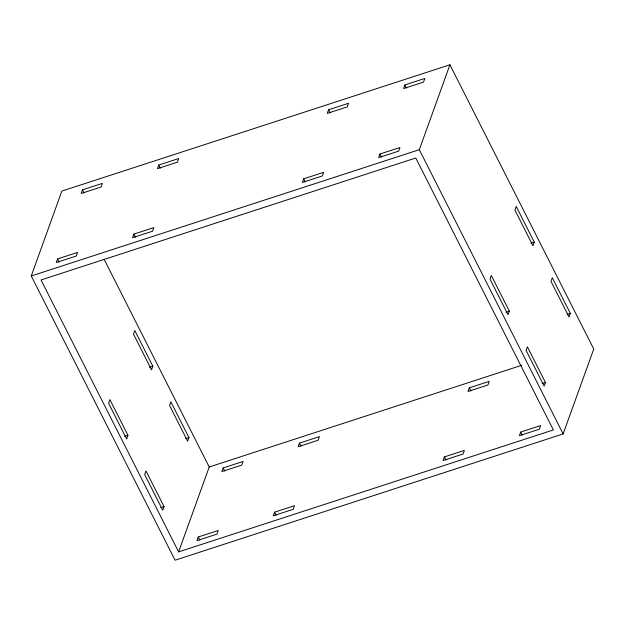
<?xml version="1.0" encoding="UTF-8"?>
<svg xmlns="http://www.w3.org/2000/svg" width="625" height="625" viewBox="0 0 625 625"><rect width="100%" height="100%" fill="white"/><g stroke="black" fill="none" stroke-linecap="round" stroke-linejoin="round"><path stroke-width="0.94" d="M31.25 275.977L61.859 191.078L449.93 64.789L593.75 349.016L563.141 433.914L175.07 560.211L31.25 275.977L419.32 149.688L449.93 64.789M57.563 258.93L56.25 262.555L76.211 256.055L77.523 252.43L57.563 258.93L59.117 262M82.461 189.867L81.156 193.492L101.117 187L102.422 183.375L82.461 189.867L84.016 192.945M133.852 234.102L132.547 237.727L152.508 231.227L153.812 227.602L133.852 234.102L135.414 237.172M158.758 165.039L157.453 168.664L177.414 162.172L178.719 158.547L158.758 165.039L160.312 168.117M127.93 435.258L126.625 438.883L108.57 403.211L109.875 399.586L127.93 435.258L124.602 436.336M152.828 366.195L151.523 369.828L133.477 334.156L134.781 330.523L152.828 366.195L149.508 367.281M164.031 506.602L162.719 510.227L144.672 474.555L145.977 470.93L164.031 506.602L160.703 507.68M188.93 437.539L187.625 441.164L169.578 405.492L170.883 401.867L188.93 437.539L185.602 438.625M303.688 178.828L302.375 182.453L322.336 175.961L323.648 172.336L303.688 178.828L305.242 181.906M328.586 109.773L327.281 113.398L347.242 106.898L348.547 103.273L328.586 109.773L330.141 112.844M178.617 551.891L41.016 279.969L415.781 158.008L553.375 429.93L178.617 551.891L209.219 466.992L104.156 259.359M198.266 537L196.961 540.625L216.922 534.133L218.227 530.508L198.266 537L199.828 540.078M223.172 467.945L221.867 471.57L241.781 465.086L243.086 461.461L223.172 467.945L224.727 471.016M379.977 154L378.672 157.625L398.633 151.133L399.938 147.508L379.977 154L381.539 157.078M404.883 84.945L403.578 88.57L423.539 82.07L424.844 78.445L404.883 84.945L406.438 88.016M274.562 512.172L273.258 515.797L293.219 509.305L294.523 505.68L274.562 512.172L276.117 515.25M299.422 443.133L298.117 446.758L318.125 440.242L319.43 436.617L299.422 443.133L301 446.195M444.391 456.906L443.086 460.531L463.047 454.039L464.352 450.406L444.391 456.906L445.953 459.984M469.297 387.852L467.992 391.477L487.93 384.984L489.234 381.359L469.297 387.852L470.852 390.922M509.344 311.133L508.039 314.758L489.992 279.102L491.297 275.469L509.344 311.133L506.016 312.219M534.25 242.078L532.945 245.703L514.898 210.039L516.203 206.414L534.25 242.078L530.922 243.156M520.688 432.078L519.383 435.703L539.344 429.203L540.648 425.578L520.688 432.078L522.242 435.148M545.445 382.477L544.141 386.102L526.086 350.43L527.391 346.805L545.445 382.477L542.117 383.555M570.352 313.414L569.039 317.039L550.992 281.375L552.297 277.742L570.352 313.414L567.023 314.5M209.219 466.992L521.836 365.258M419.32 149.688L563.141 433.914"/></g></svg>
